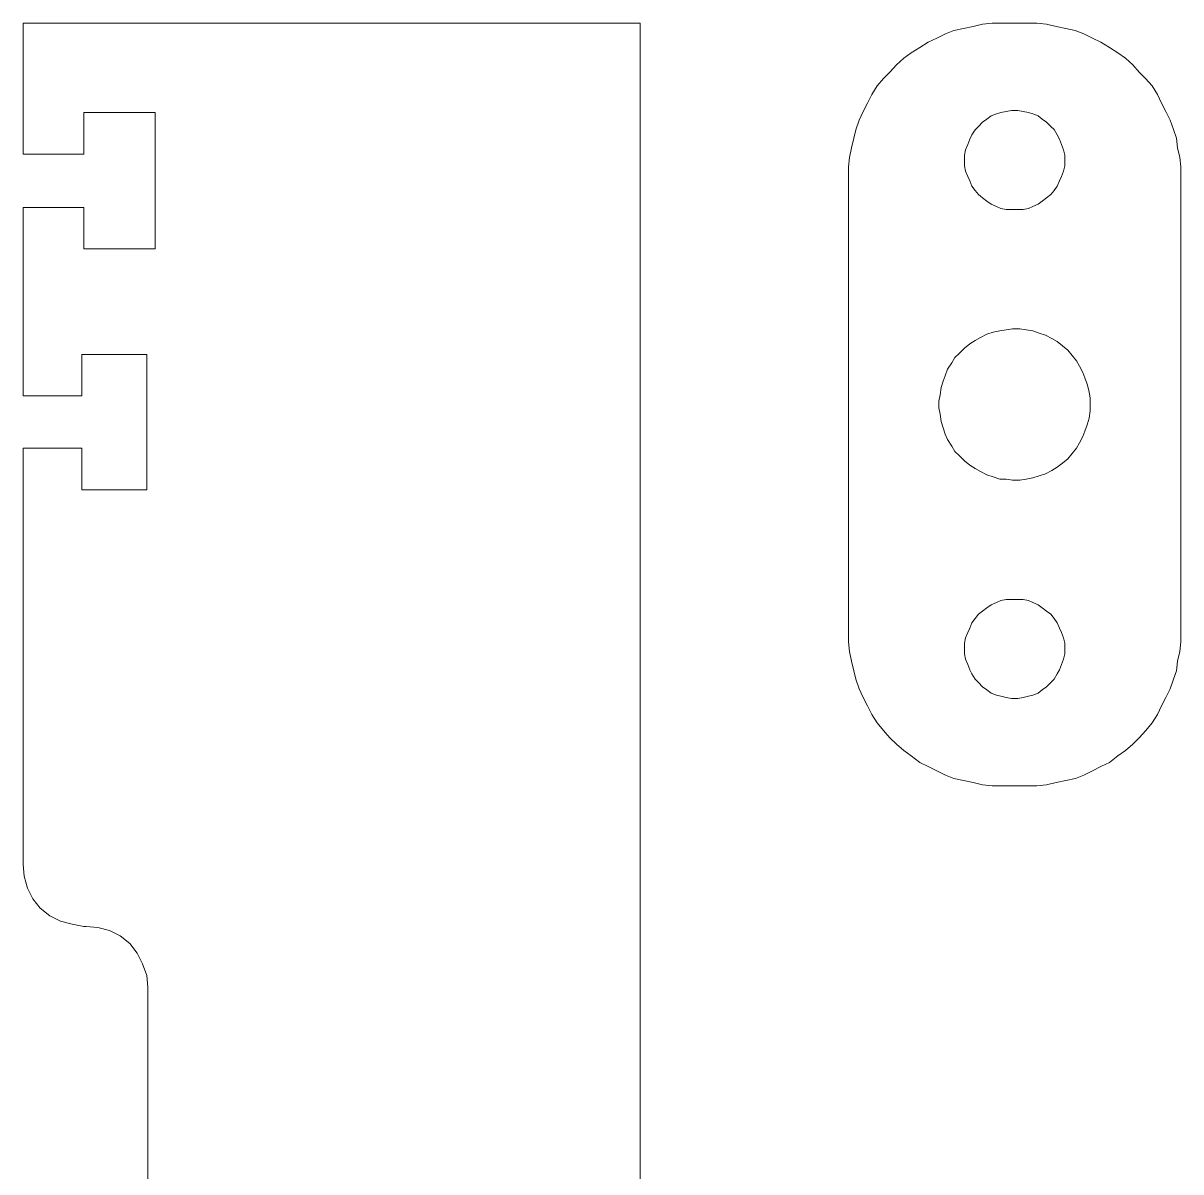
# Model space of a CAD drawing. Header units: millimetres. Extents: x -445.4 to -409.4, y 120.2 to 195.1.
# Drawn here: x -445.38 to -416.64, y 166.58 to 195.11 of the extents above; entities that cross this region are included whole.
import ezdxf

# ---------------------------------------------------------------- set-up
doc = ezdxf.new("R2010")
doc.units = ezdxf.units.MM
doc.header["$MEASUREMENT"] = 0
doc.layers.add('Layer 1', color=7, linetype='Continuous')

msp = doc.modelspace()

# ---------------------------------------------------------------- linework, layer by layer
at = {"layer": 'Layer 1', "lineweight": 18}
for points in [[(-430.0637, 195.1122), (-430.0637, 195.1122), (-445.3831, 195.1122), (-445.3831, 195.1122)], [(-445.3831, 195.1122), (-445.3831, 195.1122), (-445.3831, 191.8578), (-445.3831, 191.8578)], [(-430.0637, 121.6903), (-430.0637, 121.6903), (-430.0637, 195.1122), (-430.0637, 195.1122)], [(-420.4469, 195.1122), (-420.4469, 195.1122), (-421.0819, 195.1122), (-421.0819, 195.1122)], [(-443.8749, 191.8578), (-443.8749, 191.8578), (-443.8749, 192.8897), (-443.8749, 192.8897)], [(-443.8749, 192.8897), (-443.8749, 192.8897), (-442.1022, 192.8897), (-442.1022, 192.8897)], [(-442.1022, 192.8897), (-442.1022, 192.8897), (-442.1022, 189.503), (-442.1022, 189.503)], [(-445.3831, 191.8578), (-445.3831, 191.8578), (-443.8749, 191.8578), (-443.8749, 191.8578)], [(-424.8919, 191.3022), (-424.8919, 191.3022), (-424.8919, 179.978), (-424.8919, 179.978)], [(-416.6371, 179.978), (-416.6371, 179.978), (-416.6371, 191.3022), (-416.6371, 191.3022)], [(-445.3831, 190.5349), (-445.3831, 190.5349), (-445.3831, 185.8518), (-445.3831, 185.8518)], [(-443.8749, 190.5349), (-443.8749, 190.5349), (-445.3831, 190.5349), (-445.3831, 190.5349)], [(-443.8749, 189.503), (-443.8749, 189.503), (-443.8749, 190.5349), (-443.8749, 190.5349)], [(-442.1022, 189.503), (-442.1022, 189.503), (-443.8749, 189.503), (-443.8749, 189.503)], [(-443.9279, 185.8517), (-443.9279, 185.8517), (-443.9279, 186.8836), (-443.9279, 186.8836)], [(-443.9279, 186.8836), (-443.9279, 186.8836), (-442.3139, 186.8836), (-442.3139, 186.8836)], [(-442.3139, 186.8836), (-442.3139, 186.8836), (-442.3139, 183.5234), (-442.3139, 183.5234)], [(-445.3831, 185.8517), (-445.3831, 185.8517), (-443.9279, 185.8517), (-443.9279, 185.8517)], [(-445.3831, 184.5553), (-445.3831, 184.5553), (-445.3831, 174.2101), (-445.3831, 174.2101)], [(-443.9279, 184.5553), (-443.9279, 184.5553), (-445.3831, 184.5553), (-445.3831, 184.5553)], [(-443.9279, 183.5234), (-443.9279, 183.5234), (-443.9279, 184.5553), (-443.9279, 184.5553)], [(-442.3139, 183.5234), (-442.3139, 183.5234), (-443.9279, 183.5234), (-443.9279, 183.5234)], [(-421.0819, 176.168), (-421.0819, 176.168), (-420.4469, 176.168), (-420.4469, 176.168)], [(-443.8749, 172.6755), (-443.8749, 172.6755), (-443.822, 172.6755), (-443.822, 172.6755)], [(-442.2874, 171.1674), (-442.2874, 171.1674), (-442.2874, 121.6903), (-442.2874, 121.6903)]]:
    msp.add_open_spline(points, degree=3, dxfattribs=at)
for points, knots in [([(-421.0819, 195.1122), (-421.0819, 195.1122), (-421.32, 195.1122), (-421.32, 195.1122), (-421.32, 195.1122), (-421.32, 195.1122), (-421.5581, 195.0857), (-421.5581, 195.0857), (-421.5581, 195.0857), (-421.5581, 195.0857), (-421.7962, 195.0328), (-421.7962, 195.0328), (-421.7962, 195.0328), (-421.7962, 195.0328), (-422.0343, 194.9799), (-422.0343, 194.9799), (-422.0343, 194.9799), (-422.0343, 194.9799), (-422.2724, 194.927), (-422.2724, 194.927), (-422.2724, 194.927), (-422.2724, 194.927), (-422.4841, 194.8476), (-422.4841, 194.8476), (-422.4841, 194.8476), (-422.4841, 194.8476), (-422.6958, 194.7418), (-422.6958, 194.7418), (-422.6958, 194.7418), (-422.6958, 194.7418), (-422.9075, 194.636), (-422.9075, 194.636), (-422.9075, 194.636), (-422.9075, 194.636), (-423.1192, 194.5037), (-423.1192, 194.5037), (-423.1192, 194.5037), (-423.1192, 194.5037), (-423.3309, 194.3714), (-423.3309, 194.3714), (-423.3309, 194.3714), (-423.3309, 194.3714), (-423.5161, 194.2391), (-423.5161, 194.2391), (-423.5161, 194.2391), (-423.5161, 194.2391), (-423.7013, 194.0803), (-423.7013, 194.0803), (-423.7013, 194.0803), (-423.7013, 194.0803), (-423.8601, 193.8951), (-423.8601, 193.8951), (-423.8601, 193.8951), (-423.8601, 193.8951), (-424.0189, 193.7363), (-424.0189, 193.7363), (-424.0189, 193.7363), (-424.0189, 193.7363), (-424.1777, 193.5511), (-424.1777, 193.5511), (-424.1777, 193.5511), (-424.1777, 193.5511), (-424.31, 193.3394), (-424.31, 193.3394), (-424.31, 193.3394), (-424.31, 193.3394), (-424.4158, 193.1277), (-424.4158, 193.1277), (-424.4158, 193.1277), (-424.4158, 193.1277), (-424.5216, 192.916), (-424.5216, 192.916), (-424.5216, 192.916), (-424.5216, 192.916), (-424.6274, 192.7043), (-424.6274, 192.7043), (-424.6274, 192.7043), (-424.6274, 192.7043), (-424.7068, 192.4662), (-424.7068, 192.4662), (-424.7068, 192.4662), (-424.7068, 192.4662), (-424.7597, 192.2545), (-424.7597, 192.2545), (-424.7597, 192.2545), (-424.7597, 192.2545), (-424.8126, 192.0164), (-424.8126, 192.0164), (-424.8126, 192.0164), (-424.8126, 192.0164), (-424.8655, 191.7783), (-424.8655, 191.7783), (-424.8655, 191.7783), (-424.8655, 191.7783), (-424.892, 191.5402), (-424.892, 191.5402), (-424.892, 191.5402), (-424.892, 191.5402), (-424.892, 191.3021), (-424.892, 191.3021)], [0, 0, 0, 0, 0.0384615, 0.0384615, 0.0384615, 0.0384615, 0.0769231, 0.0769231, 0.0769231, 0.0769231, 0.1153846, 0.1153846, 0.1153846, 0.1153846, 0.1538462, 0.1538462, 0.1538462, 0.1538462, 0.1923077, 0.1923077, 0.1923077, 0.1923077, 0.2307692, 0.2307692, 0.2307692, 0.2307692, 0.2692308, 0.2692308, 0.2692308, 0.2692308, 0.3076923, 0.3076923, 0.3076923, 0.3076923, 0.3461538, 0.3461538, 0.3461538, 0.3461538, 0.3846154, 0.3846154, 0.3846154, 0.3846154, 0.4230769, 0.4230769, 0.4230769, 0.4230769, 0.4615385, 0.4615385, 0.4615385, 0.4615385, 0.5, 0.5, 0.5, 0.5, 0.5384615, 0.5384615, 0.5384615, 0.5384615, 0.5769231, 0.5769231, 0.5769231, 0.5769231, 0.6153846, 0.6153846, 0.6153846, 0.6153846, 0.6538462, 0.6538462, 0.6538462, 0.6538462, 0.6923077, 0.6923077, 0.6923077, 0.6923077, 0.7307692, 0.7307692, 0.7307692, 0.7307692, 0.7692308, 0.7692308, 0.7692308, 0.7692308, 0.8076923, 0.8076923, 0.8076923, 0.8076923, 0.8461538, 0.8461538, 0.8461538, 0.8461538, 0.8846154, 0.8846154, 0.8846154, 0.8846154, 0.9230769, 0.9230769, 0.9230769, 0.9230769, 1, 1, 1, 1]), ([(-416.6371, 191.3022), (-416.6371, 191.3022), (-416.6371, 191.5403), (-416.6371, 191.5403), (-416.6371, 191.5403), (-416.6371, 191.5403), (-416.6636, 191.7784), (-416.6636, 191.7784), (-416.6636, 191.7784), (-416.6636, 191.7784), (-416.7165, 192.0165), (-416.7165, 192.0165), (-416.7165, 192.0165), (-416.7165, 192.0165), (-416.743, 192.2546), (-416.743, 192.2546), (-416.743, 192.2546), (-416.743, 192.2546), (-416.8224, 192.4663), (-416.8224, 192.4663), (-416.8224, 192.4663), (-416.8224, 192.4663), (-416.9018, 192.7044), (-416.9018, 192.7044), (-416.9018, 192.7044), (-416.9018, 192.7044), (-417.0076, 192.9161), (-417.0076, 192.9161), (-417.0076, 192.9161), (-417.0076, 192.9161), (-417.1134, 193.1278), (-417.1134, 193.1278), (-417.1134, 193.1278), (-417.1134, 193.1278), (-417.2192, 193.3395), (-417.2192, 193.3395), (-417.2192, 193.3395), (-417.2192, 193.3395), (-417.3515, 193.5512), (-417.3515, 193.5512), (-417.3515, 193.5512), (-417.3515, 193.5512), (-417.5103, 193.7364), (-417.5103, 193.7364), (-417.5103, 193.7364), (-417.5103, 193.7364), (-417.6691, 193.8952), (-417.6691, 193.8952), (-417.6691, 193.8952), (-417.6691, 193.8952), (-417.8279, 194.0804), (-417.8279, 194.0804), (-417.8279, 194.0804), (-417.8279, 194.0804), (-418.0131, 194.2392), (-418.0131, 194.2392), (-418.0131, 194.2392), (-418.0131, 194.2392), (-418.1983, 194.3715), (-418.1983, 194.3715), (-418.1983, 194.3715), (-418.1983, 194.3715), (-418.41, 194.5038), (-418.41, 194.5038), (-418.41, 194.5038), (-418.41, 194.5038), (-418.6217, 194.6361), (-418.6217, 194.6361), (-418.6217, 194.6361), (-418.6217, 194.6361), (-418.8334, 194.7419), (-418.8334, 194.7419), (-418.8334, 194.7419), (-418.8334, 194.7419), (-419.0451, 194.8477), (-419.0451, 194.8477), (-419.0451, 194.8477), (-419.0451, 194.8477), (-419.2568, 194.9271), (-419.2568, 194.9271), (-419.2568, 194.9271), (-419.2568, 194.9271), (-419.4949, 194.98), (-419.4949, 194.98), (-419.4949, 194.98), (-419.4949, 194.98), (-419.733, 195.0329), (-419.733, 195.0329), (-419.733, 195.0329), (-419.733, 195.0329), (-419.9711, 195.0858), (-419.9711, 195.0858), (-419.9711, 195.0858), (-419.9711, 195.0858), (-420.2092, 195.1123), (-420.2092, 195.1123), (-420.2092, 195.1123), (-420.2092, 195.1123), (-420.4471, 195.1122), (-420.4471, 195.1122)], [0, 0, 0, 0, 0.0384615, 0.0384615, 0.0384615, 0.0384615, 0.0769231, 0.0769231, 0.0769231, 0.0769231, 0.1153846, 0.1153846, 0.1153846, 0.1153846, 0.1538462, 0.1538462, 0.1538462, 0.1538462, 0.1923077, 0.1923077, 0.1923077, 0.1923077, 0.2307692, 0.2307692, 0.2307692, 0.2307692, 0.2692308, 0.2692308, 0.2692308, 0.2692308, 0.3076923, 0.3076923, 0.3076923, 0.3076923, 0.3461538, 0.3461538, 0.3461538, 0.3461538, 0.3846154, 0.3846154, 0.3846154, 0.3846154, 0.4230769, 0.4230769, 0.4230769, 0.4230769, 0.4615385, 0.4615385, 0.4615385, 0.4615385, 0.5, 0.5, 0.5, 0.5, 0.5384615, 0.5384615, 0.5384615, 0.5384615, 0.5769231, 0.5769231, 0.5769231, 0.5769231, 0.6153846, 0.6153846, 0.6153846, 0.6153846, 0.6538462, 0.6538462, 0.6538462, 0.6538462, 0.6923077, 0.6923077, 0.6923077, 0.6923077, 0.7307692, 0.7307692, 0.7307692, 0.7307692, 0.7692308, 0.7692308, 0.7692308, 0.7692308, 0.8076923, 0.8076923, 0.8076923, 0.8076923, 0.8461538, 0.8461538, 0.8461538, 0.8461538, 0.8846154, 0.8846154, 0.8846154, 0.8846154, 0.9230769, 0.9230769, 0.9230769, 0.9230769, 1, 1, 1, 1]), ([(-419.5208, 191.699), (-419.5208, 191.699), (-419.5208, 191.8313), (-419.5208, 191.8313), (-419.5208, 191.8313), (-419.5208, 191.8313), (-419.5473, 191.9636), (-419.5473, 191.9636), (-419.5473, 191.9636), (-419.5473, 191.9636), (-419.6002, 192.0959), (-419.6002, 192.0959), (-419.6002, 192.0959), (-419.6002, 192.0959), (-419.6531, 192.2282), (-419.6531, 192.2282), (-419.6531, 192.2282), (-419.6531, 192.2282), (-419.706, 192.334), (-419.706, 192.334), (-419.706, 192.334), (-419.706, 192.334), (-419.7854, 192.4663), (-419.7854, 192.4663), (-419.7854, 192.4663), (-419.7854, 192.4663), (-419.8648, 192.5457), (-419.8648, 192.5457), (-419.8648, 192.5457), (-419.8648, 192.5457), (-419.9706, 192.6515), (-419.9706, 192.6515), (-419.9706, 192.6515), (-419.9706, 192.6515), (-420.0764, 192.7309), (-420.0764, 192.7309), (-420.0764, 192.7309), (-420.0764, 192.7309), (-420.1822, 192.8103), (-420.1822, 192.8103), (-420.1822, 192.8103), (-420.1822, 192.8103), (-420.3145, 192.8632), (-420.3145, 192.8632), (-420.3145, 192.8632), (-420.3145, 192.8632), (-420.4203, 192.8897), (-420.4203, 192.8897), (-420.4203, 192.8897), (-420.4203, 192.8897), (-420.5526, 192.9162), (-420.5526, 192.9162), (-420.5526, 192.9162), (-420.5526, 192.9162), (-420.6849, 192.9427), (-420.6849, 192.9427), (-420.6849, 192.9427), (-420.6849, 192.9427), (-420.8438, 192.9426), (-420.8438, 192.9426), (-420.8438, 192.9426), (-420.8438, 192.9426), (-420.9761, 192.9161), (-420.9761, 192.9161), (-420.9761, 192.9161), (-420.9761, 192.9161), (-421.1084, 192.8896), (-421.1084, 192.8896), (-421.1084, 192.8896), (-421.1084, 192.8896), (-421.2142, 192.8631), (-421.2142, 192.8631), (-421.2142, 192.8631), (-421.2142, 192.8631), (-421.3465, 192.8102), (-421.3465, 192.8102), (-421.3465, 192.8102), (-421.3465, 192.8102), (-421.4523, 192.7308), (-421.4523, 192.7308), (-421.4523, 192.7308), (-421.4523, 192.7308), (-421.5581, 192.6514), (-421.5581, 192.6514), (-421.5581, 192.6514), (-421.5581, 192.6514), (-421.6639, 192.5456), (-421.6639, 192.5456), (-421.6639, 192.5456), (-421.6639, 192.5456), (-421.7433, 192.4662), (-421.7433, 192.4662), (-421.7433, 192.4662), (-421.7433, 192.4662), (-421.8227, 192.3339), (-421.8227, 192.3339), (-421.8227, 192.3339), (-421.8227, 192.3339), (-421.8756, 192.2281), (-421.8756, 192.2281), (-421.8756, 192.2281), (-421.8756, 192.2281), (-421.9285, 192.0958), (-421.9285, 192.0958), (-421.9285, 192.0958), (-421.9285, 192.0958), (-421.9814, 191.9635), (-421.9814, 191.9635), (-421.9814, 191.9635), (-421.9814, 191.9635), (-422.0079, 191.8312), (-422.0079, 191.8312), (-422.0079, 191.8312), (-422.0079, 191.8312), (-422.0079, 191.699), (-422.0079, 191.699), (-422.0079, 191.699), (-422.0079, 191.699), (-422.0079, 191.5667), (-422.0079, 191.5667), (-422.0079, 191.5667), (-422.0079, 191.5667), (-421.9814, 191.4344), (-421.9814, 191.4344), (-421.9814, 191.4344), (-421.9814, 191.4344), (-421.9285, 191.3021), (-421.9285, 191.3021), (-421.9285, 191.3021), (-421.9285, 191.3021), (-421.8756, 191.1963), (-421.8756, 191.1963), (-421.8756, 191.1963), (-421.8756, 191.1963), (-421.8227, 191.064), (-421.8227, 191.064), (-421.8227, 191.064), (-421.8227, 191.064), (-421.7433, 190.9582), (-421.7433, 190.9582), (-421.7433, 190.9582), (-421.7433, 190.9582), (-421.6639, 190.8524), (-421.6639, 190.8524), (-421.6639, 190.8524), (-421.6639, 190.8524), (-421.5581, 190.773), (-421.5581, 190.773), (-421.5581, 190.773), (-421.5581, 190.773), (-421.4523, 190.6936), (-421.4523, 190.6936), (-421.4523, 190.6936), (-421.4523, 190.6936), (-421.3465, 190.6142), (-421.3465, 190.6142), (-421.3465, 190.6142), (-421.3465, 190.6142), (-421.2142, 190.5613), (-421.2142, 190.5613), (-421.2142, 190.5613), (-421.2142, 190.5613), (-421.1084, 190.5084), (-421.1084, 190.5084), (-421.1084, 190.5084), (-421.1084, 190.5084), (-420.9761, 190.4819), (-420.9761, 190.4819), (-420.9761, 190.4819), (-420.9761, 190.4819), (-420.8438, 190.482), (-420.8438, 190.482), (-420.8438, 190.482), (-420.8438, 190.482), (-420.685, 190.482), (-420.685, 190.482), (-420.685, 190.482), (-420.685, 190.482), (-420.5527, 190.482), (-420.5527, 190.482), (-420.5527, 190.482), (-420.5527, 190.482), (-420.4204, 190.5085), (-420.4204, 190.5085), (-420.4204, 190.5085), (-420.4204, 190.5085), (-420.3146, 190.5614), (-420.3146, 190.5614), (-420.3146, 190.5614), (-420.3146, 190.5614), (-420.1823, 190.6143), (-420.1823, 190.6143), (-420.1823, 190.6143), (-420.1823, 190.6143), (-420.0765, 190.6937), (-420.0765, 190.6937), (-420.0765, 190.6937), (-420.0765, 190.6937), (-419.9707, 190.7731), (-419.9707, 190.7731), (-419.9707, 190.7731), (-419.9707, 190.7731), (-419.8649, 190.8525), (-419.8649, 190.8525), (-419.8649, 190.8525), (-419.8649, 190.8525), (-419.7855, 190.9583), (-419.7855, 190.9583), (-419.7855, 190.9583), (-419.7855, 190.9583), (-419.7061, 191.0641), (-419.7061, 191.0641), (-419.7061, 191.0641), (-419.7061, 191.0641), (-419.6532, 191.1964), (-419.6532, 191.1964), (-419.6532, 191.1964), (-419.6532, 191.1964), (-419.6003, 191.3022), (-419.6003, 191.3022), (-419.6003, 191.3022), (-419.6003, 191.3022), (-419.5474, 191.4345), (-419.5474, 191.4345), (-419.5474, 191.4345), (-419.5474, 191.4345), (-419.5209, 191.5668), (-419.5209, 191.5668), (-419.5209, 191.5668), (-419.5209, 191.5668), (-419.5208, 191.699), (-419.5208, 191.699)], [0, 0, 0, 0, 0.0169492, 0.0169492, 0.0169492, 0.0169492, 0.0338983, 0.0338983, 0.0338983, 0.0338983, 0.0508475, 0.0508475, 0.0508475, 0.0508475, 0.0677966, 0.0677966, 0.0677966, 0.0677966, 0.0847458, 0.0847458, 0.0847458, 0.0847458, 0.1016949, 0.1016949, 0.1016949, 0.1016949, 0.1186441, 0.1186441, 0.1186441, 0.1186441, 0.1355932, 0.1355932, 0.1355932, 0.1355932, 0.1525424, 0.1525424, 0.1525424, 0.1525424, 0.1694915, 0.1694915, 0.1694915, 0.1694915, 0.1864407, 0.1864407, 0.1864407, 0.1864407, 0.2033898, 0.2033898, 0.2033898, 0.2033898, 0.220339, 0.220339, 0.220339, 0.220339, 0.2372881, 0.2372881, 0.2372881, 0.2372881, 0.2542373, 0.2542373, 0.2542373, 0.2542373, 0.2711864, 0.2711864, 0.2711864, 0.2711864, 0.2881356, 0.2881356, 0.2881356, 0.2881356, 0.3050847, 0.3050847, 0.3050847, 0.3050847, 0.3220339, 0.3220339, 0.3220339, 0.3220339, 0.3389831, 0.3389831, 0.3389831, 0.3389831, 0.3559322, 0.3559322, 0.3559322, 0.3559322, 0.3728814, 0.3728814, 0.3728814, 0.3728814, 0.3898305, 0.3898305, 0.3898305, 0.3898305, 0.4067797, 0.4067797, 0.4067797, 0.4067797, 0.4237288, 0.4237288, 0.4237288, 0.4237288, 0.440678, 0.440678, 0.440678, 0.440678, 0.4576271, 0.4576271, 0.4576271, 0.4576271, 0.4745763, 0.4745763, 0.4745763, 0.4745763, 0.4915254, 0.4915254, 0.4915254, 0.4915254, 0.5084746, 0.5084746, 0.5084746, 0.5084746, 0.5254237, 0.5254237, 0.5254237, 0.5254237, 0.5423729, 0.5423729, 0.5423729, 0.5423729, 0.559322, 0.559322, 0.559322, 0.559322, 0.5762712, 0.5762712, 0.5762712, 0.5762712, 0.5932203, 0.5932203, 0.5932203, 0.5932203, 0.6101695, 0.6101695, 0.6101695, 0.6101695, 0.6271186, 0.6271186, 0.6271186, 0.6271186, 0.6440678, 0.6440678, 0.6440678, 0.6440678, 0.6610169, 0.6610169, 0.6610169, 0.6610169, 0.6779661, 0.6779661, 0.6779661, 0.6779661, 0.6949153, 0.6949153, 0.6949153, 0.6949153, 0.7118644, 0.7118644, 0.7118644, 0.7118644, 0.7288136, 0.7288136, 0.7288136, 0.7288136, 0.7457627, 0.7457627, 0.7457627, 0.7457627, 0.7627119, 0.7627119, 0.7627119, 0.7627119, 0.779661, 0.779661, 0.779661, 0.779661, 0.7966102, 0.7966102, 0.7966102, 0.7966102, 0.8135593, 0.8135593, 0.8135593, 0.8135593, 0.8305085, 0.8305085, 0.8305085, 0.8305085, 0.8474576, 0.8474576, 0.8474576, 0.8474576, 0.8644068, 0.8644068, 0.8644068, 0.8644068, 0.8813559, 0.8813559, 0.8813559, 0.8813559, 0.8983051, 0.8983051, 0.8983051, 0.8983051, 0.9152542, 0.9152542, 0.9152542, 0.9152542, 0.9322034, 0.9322034, 0.9322034, 0.9322034, 0.9491525, 0.9491525, 0.9491525, 0.9491525, 0.9661017, 0.9661017, 0.9661017, 0.9661017, 1, 1, 1, 1]), ([(-418.8861, 185.6401), (-418.8861, 185.6401), (-418.8861, 185.7989), (-418.8861, 185.7989), (-418.8861, 185.7989), (-418.8861, 185.7989), (-418.9126, 185.9577), (-418.9126, 185.9577), (-418.9126, 185.9577), (-418.9126, 185.9577), (-418.9655, 186.1429), (-418.9655, 186.1429), (-418.9655, 186.1429), (-418.9655, 186.1429), (-419.0184, 186.3017), (-419.0184, 186.3017), (-419.0184, 186.3017), (-419.0184, 186.3017), (-419.0713, 186.434), (-419.0713, 186.434), (-419.0713, 186.434), (-419.0713, 186.434), (-419.1507, 186.5928), (-419.1507, 186.5928), (-419.1507, 186.5928), (-419.1507, 186.5928), (-419.2301, 186.7251), (-419.2301, 186.7251), (-419.2301, 186.7251), (-419.2301, 186.7251), (-419.3359, 186.8574), (-419.3359, 186.8574), (-419.3359, 186.8574), (-419.3359, 186.8574), (-419.4417, 186.9897), (-419.4417, 186.9897), (-419.4417, 186.9897), (-419.4417, 186.9897), (-419.574, 187.0955), (-419.574, 187.0955), (-419.574, 187.0955), (-419.574, 187.0955), (-419.7063, 187.2013), (-419.7063, 187.2013), (-419.7063, 187.2013), (-419.7063, 187.2013), (-419.8386, 187.2807), (-419.8386, 187.2807), (-419.8386, 187.2807), (-419.8386, 187.2807), (-419.9974, 187.3601), (-419.9974, 187.3601), (-419.9974, 187.3601), (-419.9974, 187.3601), (-420.1562, 187.413), (-420.1562, 187.413), (-420.1562, 187.413), (-420.1562, 187.413), (-420.315, 187.4659), (-420.315, 187.4659), (-420.315, 187.4659), (-420.315, 187.4659), (-420.4738, 187.4924), (-420.4738, 187.4924), (-420.4738, 187.4924), (-420.4738, 187.4924), (-420.6326, 187.5189), (-420.6326, 187.5189), (-420.6326, 187.5189), (-420.6326, 187.5189), (-420.8176, 187.5186), (-420.8176, 187.5186), (-420.8176, 187.5186), (-420.8176, 187.5186), (-420.9764, 187.4921), (-420.9764, 187.4921), (-420.9764, 187.4921), (-420.9764, 187.4921), (-421.1352, 187.4656), (-421.1352, 187.4656), (-421.1352, 187.4656), (-421.1352, 187.4656), (-421.294, 187.4391), (-421.294, 187.4391), (-421.294, 187.4391), (-421.294, 187.4391), (-421.4528, 187.3862), (-421.4528, 187.3862), (-421.4528, 187.3862), (-421.4528, 187.3862), (-421.6116, 187.3068), (-421.6116, 187.3068), (-421.6116, 187.3068), (-421.6116, 187.3068), (-421.7439, 187.2274), (-421.7439, 187.2274), (-421.7439, 187.2274), (-421.7439, 187.2274), (-421.8762, 187.148), (-421.8762, 187.148), (-421.8762, 187.148), (-421.8762, 187.148), (-422.0085, 187.0422), (-422.0085, 187.0422), (-422.0085, 187.0422), (-422.0085, 187.0422), (-422.1408, 186.9099), (-422.1408, 186.9099), (-422.1408, 186.9099), (-422.1408, 186.9099), (-422.2466, 186.8041), (-422.2466, 186.8041), (-422.2466, 186.8041), (-422.2466, 186.8041), (-422.326, 186.6718), (-422.326, 186.6718), (-422.326, 186.6718), (-422.326, 186.6718), (-422.4318, 186.513), (-422.4318, 186.513), (-422.4318, 186.513), (-422.4318, 186.513), (-422.4847, 186.3542), (-422.4847, 186.3542), (-422.4847, 186.3542), (-422.4847, 186.3542), (-422.5376, 186.2219), (-422.5376, 186.2219), (-422.5376, 186.2219), (-422.5376, 186.2219), (-422.5905, 186.0631), (-422.5905, 186.0631), (-422.5905, 186.0631), (-422.5905, 186.0631), (-422.617, 185.8779), (-422.617, 185.8779), (-422.617, 185.8779), (-422.617, 185.8779), (-422.6435, 185.7191), (-422.6435, 185.7191), (-422.6435, 185.7191), (-422.6435, 185.7191), (-422.6435, 185.5603), (-422.6435, 185.5603), (-422.6435, 185.5603), (-422.6435, 185.5603), (-422.617, 185.4015), (-422.617, 185.4015), (-422.617, 185.4015), (-422.617, 185.4015), (-422.5905, 185.2163), (-422.5905, 185.2163), (-422.5905, 185.2163), (-422.5905, 185.2163), (-422.5376, 185.0575), (-422.5376, 185.0575), (-422.5376, 185.0575), (-422.5376, 185.0575), (-422.4847, 184.8987), (-422.4847, 184.8987), (-422.4847, 184.8987), (-422.4847, 184.8987), (-422.4318, 184.7664), (-422.4318, 184.7664), (-422.4318, 184.7664), (-422.4318, 184.7664), (-422.326, 184.6076), (-422.326, 184.6076), (-422.326, 184.6076), (-422.326, 184.6076), (-422.2466, 184.4753), (-422.2466, 184.4753), (-422.2466, 184.4753), (-422.2466, 184.4753), (-422.1408, 184.3695), (-422.1408, 184.3695), (-422.1408, 184.3695), (-422.1408, 184.3695), (-422.0085, 184.2372), (-422.0085, 184.2372), (-422.0085, 184.2372), (-422.0085, 184.2372), (-421.8762, 184.1314), (-421.8762, 184.1314), (-421.8762, 184.1314), (-421.8762, 184.1314), (-421.7439, 184.052), (-421.7439, 184.052), (-421.7439, 184.052), (-421.7439, 184.052), (-421.6116, 183.9726), (-421.6116, 183.9726), (-421.6116, 183.9726), (-421.6116, 183.9726), (-421.4528, 183.8932), (-421.4528, 183.8932), (-421.4528, 183.8932), (-421.4528, 183.8932), (-421.294, 183.8403), (-421.294, 183.8403), (-421.294, 183.8403), (-421.294, 183.8403), (-421.1352, 183.7874), (-421.1352, 183.7874), (-421.1352, 183.7874), (-421.1352, 183.7874), (-420.9763, 183.788), (-420.9763, 183.788), (-420.9763, 183.788), (-420.9763, 183.788), (-420.8175, 183.7615), (-420.8175, 183.7615), (-420.8175, 183.7615), (-420.8175, 183.7615), (-420.6324, 183.7615), (-420.6324, 183.7615), (-420.6324, 183.7615), (-420.6324, 183.7615), (-420.4736, 183.788), (-420.4736, 183.788), (-420.4736, 183.788), (-420.4736, 183.788), (-420.3148, 183.8145), (-420.3148, 183.8145), (-420.3148, 183.8145), (-420.3148, 183.8145), (-420.156, 183.8674), (-420.156, 183.8674), (-420.156, 183.8674), (-420.156, 183.8674), (-419.9972, 183.9203), (-419.9972, 183.9203), (-419.9972, 183.9203), (-419.9972, 183.9203), (-419.8384, 183.9997), (-419.8384, 183.9997), (-419.8384, 183.9997), (-419.8384, 183.9997), (-419.7061, 184.0791), (-419.7061, 184.0791), (-419.7061, 184.0791), (-419.7061, 184.0791), (-419.5738, 184.1849), (-419.5738, 184.1849), (-419.5738, 184.1849), (-419.5738, 184.1849), (-419.4415, 184.2907), (-419.4415, 184.2907), (-419.4415, 184.2907), (-419.4415, 184.2907), (-419.3357, 184.423), (-419.3357, 184.423), (-419.3357, 184.423), (-419.3357, 184.423), (-419.2299, 184.5553), (-419.2299, 184.5553), (-419.2299, 184.5553), (-419.2299, 184.5553), (-419.1505, 184.6876), (-419.1505, 184.6876), (-419.1505, 184.6876), (-419.1505, 184.6876), (-419.0711, 184.8464), (-419.0711, 184.8464), (-419.0711, 184.8464), (-419.0711, 184.8464), (-419.0182, 184.9787), (-419.0182, 184.9787), (-419.0182, 184.9787), (-419.0182, 184.9787), (-418.9653, 185.1375), (-418.9653, 185.1375), (-418.9653, 185.1375), (-418.9653, 185.1375), (-418.9124, 185.2963), (-418.9124, 185.2963), (-418.9124, 185.2963), (-418.9124, 185.2963), (-418.8859, 185.4815), (-418.8859, 185.4815), (-418.8859, 185.4815), (-418.8859, 185.4815), (-418.8861, 185.6401), (-418.8861, 185.6401)], [0, 0, 0, 0, 0.0138889, 0.0138889, 0.0138889, 0.0138889, 0.0277778, 0.0277778, 0.0277778, 0.0277778, 0.0416667, 0.0416667, 0.0416667, 0.0416667, 0.0555556, 0.0555556, 0.0555556, 0.0555556, 0.0694444, 0.0694444, 0.0694444, 0.0694444, 0.0833333, 0.0833333, 0.0833333, 0.0833333, 0.0972222, 0.0972222, 0.0972222, 0.0972222, 0.1111111, 0.1111111, 0.1111111, 0.1111111, 0.125, 0.125, 0.125, 0.125, 0.1388889, 0.1388889, 0.1388889, 0.1388889, 0.1527778, 0.1527778, 0.1527778, 0.1527778, 0.1666667, 0.1666667, 0.1666667, 0.1666667, 0.1805556, 0.1805556, 0.1805556, 0.1805556, 0.1944444, 0.1944444, 0.1944444, 0.1944444, 0.2083333, 0.2083333, 0.2083333, 0.2083333, 0.2222222, 0.2222222, 0.2222222, 0.2222222, 0.2361111, 0.2361111, 0.2361111, 0.2361111, 0.25, 0.25, 0.25, 0.25, 0.2638889, 0.2638889, 0.2638889, 0.2638889, 0.2777778, 0.2777778, 0.2777778, 0.2777778, 0.2916667, 0.2916667, 0.2916667, 0.2916667, 0.3055556, 0.3055556, 0.3055556, 0.3055556, 0.3194444, 0.3194444, 0.3194444, 0.3194444, 0.3333333, 0.3333333, 0.3333333, 0.3333333, 0.3472222, 0.3472222, 0.3472222, 0.3472222, 0.3611111, 0.3611111, 0.3611111, 0.3611111, 0.375, 0.375, 0.375, 0.375, 0.3888889, 0.3888889, 0.3888889, 0.3888889, 0.4027778, 0.4027778, 0.4027778, 0.4027778, 0.4166667, 0.4166667, 0.4166667, 0.4166667, 0.4305556, 0.4305556, 0.4305556, 0.4305556, 0.4444444, 0.4444444, 0.4444444, 0.4444444, 0.4583333, 0.4583333, 0.4583333, 0.4583333, 0.4722222, 0.4722222, 0.4722222, 0.4722222, 0.4861111, 0.4861111, 0.4861111, 0.4861111, 0.5, 0.5, 0.5, 0.5, 0.5138889, 0.5138889, 0.5138889, 0.5138889, 0.5277778, 0.5277778, 0.5277778, 0.5277778, 0.5416667, 0.5416667, 0.5416667, 0.5416667, 0.5555556, 0.5555556, 0.5555556, 0.5555556, 0.5694444, 0.5694444, 0.5694444, 0.5694444, 0.5833333, 0.5833333, 0.5833333, 0.5833333, 0.5972222, 0.5972222, 0.5972222, 0.5972222, 0.6111111, 0.6111111, 0.6111111, 0.6111111, 0.625, 0.625, 0.625, 0.625, 0.6388889, 0.6388889, 0.6388889, 0.6388889, 0.6527778, 0.6527778, 0.6527778, 0.6527778, 0.6666667, 0.6666667, 0.6666667, 0.6666667, 0.6805556, 0.6805556, 0.6805556, 0.6805556, 0.6944444, 0.6944444, 0.6944444, 0.6944444, 0.7083333, 0.7083333, 0.7083333, 0.7083333, 0.7222222, 0.7222222, 0.7222222, 0.7222222, 0.7361111, 0.7361111, 0.7361111, 0.7361111, 0.75, 0.75, 0.75, 0.75, 0.7638889, 0.7638889, 0.7638889, 0.7638889, 0.7777778, 0.7777778, 0.7777778, 0.7777778, 0.7916667, 0.7916667, 0.7916667, 0.7916667, 0.8055556, 0.8055556, 0.8055556, 0.8055556, 0.8194444, 0.8194444, 0.8194444, 0.8194444, 0.8333333, 0.8333333, 0.8333333, 0.8333333, 0.8472222, 0.8472222, 0.8472222, 0.8472222, 0.8611111, 0.8611111, 0.8611111, 0.8611111, 0.875, 0.875, 0.875, 0.875, 0.8888889, 0.8888889, 0.8888889, 0.8888889, 0.9027778, 0.9027778, 0.9027778, 0.9027778, 0.9166667, 0.9166667, 0.9166667, 0.9166667, 0.9305556, 0.9305556, 0.9305556, 0.9305556, 0.9444444, 0.9444444, 0.9444444, 0.9444444, 0.9583333, 0.9583333, 0.9583333, 0.9583333, 0.9722222, 0.9722222, 0.9722222, 0.9722222, 1, 1, 1, 1]), ([(-422.0079, 179.5811), (-422.0079, 179.5811), (-422.0079, 179.4488), (-422.0079, 179.4488), (-422.0079, 179.4488), (-422.0079, 179.4488), (-421.9814, 179.3165), (-421.9814, 179.3165), (-421.9814, 179.3165), (-421.9814, 179.3165), (-421.9285, 179.1842), (-421.9285, 179.1842), (-421.9285, 179.1842), (-421.9285, 179.1842), (-421.8756, 179.0519), (-421.8756, 179.0519), (-421.8756, 179.0519), (-421.8756, 179.0519), (-421.8227, 178.9461), (-421.8227, 178.9461), (-421.8227, 178.9461), (-421.8227, 178.9461), (-421.7433, 178.8138), (-421.7433, 178.8138), (-421.7433, 178.8138), (-421.7433, 178.8138), (-421.6639, 178.7344), (-421.6639, 178.7344), (-421.6639, 178.7344), (-421.6639, 178.7344), (-421.5581, 178.6286), (-421.5581, 178.6286), (-421.5581, 178.6286), (-421.5581, 178.6286), (-421.4523, 178.5492), (-421.4523, 178.5492), (-421.4523, 178.5492), (-421.4523, 178.5492), (-421.3465, 178.4698), (-421.3465, 178.4698), (-421.3465, 178.4698), (-421.3465, 178.4698), (-421.2142, 178.4169), (-421.2142, 178.4169), (-421.2142, 178.4169), (-421.2142, 178.4169), (-421.1084, 178.3904), (-421.1084, 178.3904), (-421.1084, 178.3904), (-421.1084, 178.3904), (-420.9761, 178.3639), (-420.9761, 178.3639), (-420.9761, 178.3639), (-420.9761, 178.3639), (-420.8438, 178.3374), (-420.8438, 178.3374), (-420.8438, 178.3374), (-420.8438, 178.3374), (-420.685, 178.3376), (-420.685, 178.3376), (-420.685, 178.3376), (-420.685, 178.3376), (-420.5527, 178.3641), (-420.5527, 178.3641), (-420.5527, 178.3641), (-420.5527, 178.3641), (-420.4204, 178.3906), (-420.4204, 178.3906), (-420.4204, 178.3906), (-420.4204, 178.3906), (-420.3146, 178.4171), (-420.3146, 178.4171), (-420.3146, 178.4171), (-420.3146, 178.4171), (-420.1823, 178.47), (-420.1823, 178.47), (-420.1823, 178.47), (-420.1823, 178.47), (-420.0765, 178.5494), (-420.0765, 178.5494), (-420.0765, 178.5494), (-420.0765, 178.5494), (-419.9707, 178.6288), (-419.9707, 178.6288), (-419.9707, 178.6288), (-419.9707, 178.6288), (-419.8649, 178.7346), (-419.8649, 178.7346), (-419.8649, 178.7346), (-419.8649, 178.7346), (-419.7855, 178.814), (-419.7855, 178.814), (-419.7855, 178.814), (-419.7855, 178.814), (-419.7061, 178.9463), (-419.7061, 178.9463), (-419.7061, 178.9463), (-419.7061, 178.9463), (-419.6532, 179.0521), (-419.6532, 179.0521), (-419.6532, 179.0521), (-419.6532, 179.0521), (-419.6003, 179.1844), (-419.6003, 179.1844), (-419.6003, 179.1844), (-419.6003, 179.1844), (-419.5474, 179.3167), (-419.5474, 179.3167), (-419.5474, 179.3167), (-419.5474, 179.3167), (-419.5209, 179.449), (-419.5209, 179.449), (-419.5209, 179.449), (-419.5209, 179.449), (-419.5209, 179.5813), (-419.5209, 179.5813), (-419.5209, 179.5813), (-419.5209, 179.5813), (-419.5209, 179.7136), (-419.5209, 179.7136), (-419.5209, 179.7136), (-419.5209, 179.7136), (-419.5474, 179.8459), (-419.5474, 179.8459), (-419.5474, 179.8459), (-419.5474, 179.8459), (-419.6003, 179.9782), (-419.6003, 179.9782), (-419.6003, 179.9782), (-419.6003, 179.9782), (-419.6532, 180.084), (-419.6532, 180.084), (-419.6532, 180.084), (-419.6532, 180.084), (-419.7061, 180.2163), (-419.7061, 180.2163), (-419.7061, 180.2163), (-419.7061, 180.2163), (-419.7855, 180.3221), (-419.7855, 180.3221), (-419.7855, 180.3221), (-419.7855, 180.3221), (-419.8649, 180.4279), (-419.8649, 180.4279), (-419.8649, 180.4279), (-419.8649, 180.4279), (-419.9707, 180.5073), (-419.9707, 180.5073), (-419.9707, 180.5073), (-419.9707, 180.5073), (-420.0765, 180.5867), (-420.0765, 180.5867), (-420.0765, 180.5867), (-420.0765, 180.5867), (-420.1823, 180.6661), (-420.1823, 180.6661), (-420.1823, 180.6661), (-420.1823, 180.6661), (-420.3146, 180.719), (-420.3146, 180.719), (-420.3146, 180.719), (-420.3146, 180.719), (-420.4204, 180.7719), (-420.4204, 180.7719), (-420.4204, 180.7719), (-420.4204, 180.7719), (-420.5527, 180.7984), (-420.5527, 180.7984), (-420.5527, 180.7984), (-420.5527, 180.7984), (-420.685, 180.7982), (-420.685, 180.7982), (-420.685, 180.7982), (-420.685, 180.7982), (-420.8438, 180.7982), (-420.8438, 180.7982), (-420.8438, 180.7982), (-420.8438, 180.7982), (-420.976, 180.7982), (-420.976, 180.7982), (-420.976, 180.7982), (-420.976, 180.7982), (-421.1083, 180.7717), (-421.1083, 180.7717), (-421.1083, 180.7717), (-421.1083, 180.7717), (-421.2141, 180.7188), (-421.2141, 180.7188), (-421.2141, 180.7188), (-421.2141, 180.7188), (-421.3464, 180.6659), (-421.3464, 180.6659), (-421.3464, 180.6659), (-421.3464, 180.6659), (-421.4522, 180.5865), (-421.4522, 180.5865), (-421.4522, 180.5865), (-421.4522, 180.5865), (-421.558, 180.5071), (-421.558, 180.5071), (-421.558, 180.5071), (-421.558, 180.5071), (-421.6638, 180.4277), (-421.6638, 180.4277), (-421.6638, 180.4277), (-421.6638, 180.4277), (-421.7432, 180.3219), (-421.7432, 180.3219), (-421.7432, 180.3219), (-421.7432, 180.3219), (-421.8226, 180.2161), (-421.8226, 180.2161), (-421.8226, 180.2161), (-421.8226, 180.2161), (-421.8755, 180.0838), (-421.8755, 180.0838), (-421.8755, 180.0838), (-421.8755, 180.0838), (-421.9284, 179.978), (-421.9284, 179.978), (-421.9284, 179.978), (-421.9284, 179.978), (-421.9813, 179.8457), (-421.9813, 179.8457), (-421.9813, 179.8457), (-421.9813, 179.8457), (-422.0078, 179.7134), (-422.0078, 179.7134), (-422.0078, 179.7134), (-422.0078, 179.7134), (-422.0079, 179.5811), (-422.0079, 179.5811)], [0, 0, 0, 0, 0.0169492, 0.0169492, 0.0169492, 0.0169492, 0.0338983, 0.0338983, 0.0338983, 0.0338983, 0.0508475, 0.0508475, 0.0508475, 0.0508475, 0.0677966, 0.0677966, 0.0677966, 0.0677966, 0.0847458, 0.0847458, 0.0847458, 0.0847458, 0.1016949, 0.1016949, 0.1016949, 0.1016949, 0.1186441, 0.1186441, 0.1186441, 0.1186441, 0.1355932, 0.1355932, 0.1355932, 0.1355932, 0.1525424, 0.1525424, 0.1525424, 0.1525424, 0.1694915, 0.1694915, 0.1694915, 0.1694915, 0.1864407, 0.1864407, 0.1864407, 0.1864407, 0.2033898, 0.2033898, 0.2033898, 0.2033898, 0.220339, 0.220339, 0.220339, 0.220339, 0.2372881, 0.2372881, 0.2372881, 0.2372881, 0.2542373, 0.2542373, 0.2542373, 0.2542373, 0.2711864, 0.2711864, 0.2711864, 0.2711864, 0.2881356, 0.2881356, 0.2881356, 0.2881356, 0.3050847, 0.3050847, 0.3050847, 0.3050847, 0.3220339, 0.3220339, 0.3220339, 0.3220339, 0.3389831, 0.3389831, 0.3389831, 0.3389831, 0.3559322, 0.3559322, 0.3559322, 0.3559322, 0.3728814, 0.3728814, 0.3728814, 0.3728814, 0.3898305, 0.3898305, 0.3898305, 0.3898305, 0.4067797, 0.4067797, 0.4067797, 0.4067797, 0.4237288, 0.4237288, 0.4237288, 0.4237288, 0.440678, 0.440678, 0.440678, 0.440678, 0.4576271, 0.4576271, 0.4576271, 0.4576271, 0.4745763, 0.4745763, 0.4745763, 0.4745763, 0.4915254, 0.4915254, 0.4915254, 0.4915254, 0.5084746, 0.5084746, 0.5084746, 0.5084746, 0.5254237, 0.5254237, 0.5254237, 0.5254237, 0.5423729, 0.5423729, 0.5423729, 0.5423729, 0.559322, 0.559322, 0.559322, 0.559322, 0.5762712, 0.5762712, 0.5762712, 0.5762712, 0.5932203, 0.5932203, 0.5932203, 0.5932203, 0.6101695, 0.6101695, 0.6101695, 0.6101695, 0.6271186, 0.6271186, 0.6271186, 0.6271186, 0.6440678, 0.6440678, 0.6440678, 0.6440678, 0.6610169, 0.6610169, 0.6610169, 0.6610169, 0.6779661, 0.6779661, 0.6779661, 0.6779661, 0.6949153, 0.6949153, 0.6949153, 0.6949153, 0.7118644, 0.7118644, 0.7118644, 0.7118644, 0.7288136, 0.7288136, 0.7288136, 0.7288136, 0.7457627, 0.7457627, 0.7457627, 0.7457627, 0.7627119, 0.7627119, 0.7627119, 0.7627119, 0.779661, 0.779661, 0.779661, 0.779661, 0.7966102, 0.7966102, 0.7966102, 0.7966102, 0.8135593, 0.8135593, 0.8135593, 0.8135593, 0.8305085, 0.8305085, 0.8305085, 0.8305085, 0.8474576, 0.8474576, 0.8474576, 0.8474576, 0.8644068, 0.8644068, 0.8644068, 0.8644068, 0.8813559, 0.8813559, 0.8813559, 0.8813559, 0.8983051, 0.8983051, 0.8983051, 0.8983051, 0.9152542, 0.9152542, 0.9152542, 0.9152542, 0.9322034, 0.9322034, 0.9322034, 0.9322034, 0.9491525, 0.9491525, 0.9491525, 0.9491525, 0.9661017, 0.9661017, 0.9661017, 0.9661017, 1, 1, 1, 1]), ([(-424.8919, 179.978), (-424.8919, 179.978), (-424.8919, 179.7399), (-424.8919, 179.7399), (-424.8919, 179.7399), (-424.8919, 179.7399), (-424.8654, 179.5018), (-424.8654, 179.5018), (-424.8654, 179.5018), (-424.8654, 179.5018), (-424.8125, 179.2637), (-424.8125, 179.2637), (-424.8125, 179.2637), (-424.8125, 179.2637), (-424.7596, 179.0256), (-424.7596, 179.0256), (-424.7596, 179.0256), (-424.7596, 179.0256), (-424.7067, 178.8139), (-424.7067, 178.8139), (-424.7067, 178.8139), (-424.7067, 178.8139), (-424.6273, 178.5758), (-424.6273, 178.5758), (-424.6273, 178.5758), (-424.6273, 178.5758), (-424.5215, 178.3641), (-424.5215, 178.3641), (-424.5215, 178.3641), (-424.5215, 178.3641), (-424.4157, 178.1524), (-424.4157, 178.1524), (-424.4157, 178.1524), (-424.4157, 178.1524), (-424.3099, 177.9407), (-424.3099, 177.9407), (-424.3099, 177.9407), (-424.3099, 177.9407), (-424.1776, 177.729), (-424.1776, 177.729), (-424.1776, 177.729), (-424.1776, 177.729), (-424.0188, 177.5438), (-424.0188, 177.5438), (-424.0188, 177.5438), (-424.0188, 177.5438), (-423.86, 177.3586), (-423.86, 177.3586), (-423.86, 177.3586), (-423.86, 177.3586), (-423.7012, 177.1998), (-423.7012, 177.1998), (-423.7012, 177.1998), (-423.7012, 177.1998), (-423.516, 177.041), (-423.516, 177.041), (-423.516, 177.041), (-423.516, 177.041), (-423.3308, 176.9087), (-423.3308, 176.9087), (-423.3308, 176.9087), (-423.3308, 176.9087), (-423.1191, 176.7499), (-423.1191, 176.7499), (-423.1191, 176.7499), (-423.1191, 176.7499), (-422.9074, 176.6441), (-422.9074, 176.6441), (-422.9074, 176.6441), (-422.9074, 176.6441), (-422.6957, 176.5383), (-422.6957, 176.5383), (-422.6957, 176.5383), (-422.6957, 176.5383), (-422.484, 176.4325), (-422.484, 176.4325), (-422.484, 176.4325), (-422.484, 176.4325), (-422.2723, 176.3531), (-422.2723, 176.3531), (-422.2723, 176.3531), (-422.2723, 176.3531), (-422.0342, 176.3002), (-422.0342, 176.3002), (-422.0342, 176.3002), (-422.0342, 176.3002), (-421.7961, 176.2473), (-421.7961, 176.2473), (-421.7961, 176.2473), (-421.7961, 176.2473), (-421.558, 176.1944), (-421.558, 176.1944), (-421.558, 176.1944), (-421.558, 176.1944), (-421.3199, 176.1679), (-421.3199, 176.1679), (-421.3199, 176.1679), (-421.3199, 176.1679), (-421.0819, 176.168), (-421.0819, 176.168)], [0, 0, 0, 0, 0.0384615, 0.0384615, 0.0384615, 0.0384615, 0.0769231, 0.0769231, 0.0769231, 0.0769231, 0.1153846, 0.1153846, 0.1153846, 0.1153846, 0.1538462, 0.1538462, 0.1538462, 0.1538462, 0.1923077, 0.1923077, 0.1923077, 0.1923077, 0.2307692, 0.2307692, 0.2307692, 0.2307692, 0.2692308, 0.2692308, 0.2692308, 0.2692308, 0.3076923, 0.3076923, 0.3076923, 0.3076923, 0.3461538, 0.3461538, 0.3461538, 0.3461538, 0.3846154, 0.3846154, 0.3846154, 0.3846154, 0.4230769, 0.4230769, 0.4230769, 0.4230769, 0.4615385, 0.4615385, 0.4615385, 0.4615385, 0.5, 0.5, 0.5, 0.5, 0.5384615, 0.5384615, 0.5384615, 0.5384615, 0.5769231, 0.5769231, 0.5769231, 0.5769231, 0.6153846, 0.6153846, 0.6153846, 0.6153846, 0.6538462, 0.6538462, 0.6538462, 0.6538462, 0.6923077, 0.6923077, 0.6923077, 0.6923077, 0.7307692, 0.7307692, 0.7307692, 0.7307692, 0.7692308, 0.7692308, 0.7692308, 0.7692308, 0.8076923, 0.8076923, 0.8076923, 0.8076923, 0.8461538, 0.8461538, 0.8461538, 0.8461538, 0.8846154, 0.8846154, 0.8846154, 0.8846154, 0.9230769, 0.9230769, 0.9230769, 0.9230769, 1, 1, 1, 1]), ([(-420.4469, 176.168), (-420.4469, 176.168), (-420.2088, 176.168), (-420.2088, 176.168), (-420.2088, 176.168), (-420.2088, 176.168), (-419.9707, 176.1945), (-419.9707, 176.1945), (-419.9707, 176.1945), (-419.9707, 176.1945), (-419.7326, 176.2474), (-419.7326, 176.2474), (-419.7326, 176.2474), (-419.7326, 176.2474), (-419.4945, 176.3003), (-419.4945, 176.3003), (-419.4945, 176.3003), (-419.4945, 176.3003), (-419.2564, 176.3532), (-419.2564, 176.3532), (-419.2564, 176.3532), (-419.2564, 176.3532), (-419.0447, 176.4326), (-419.0447, 176.4326), (-419.0447, 176.4326), (-419.0447, 176.4326), (-418.833, 176.5384), (-418.833, 176.5384), (-418.833, 176.5384), (-418.833, 176.5384), (-418.6213, 176.6442), (-418.6213, 176.6442), (-418.6213, 176.6442), (-418.6213, 176.6442), (-418.4096, 176.75), (-418.4096, 176.75), (-418.4096, 176.75), (-418.4096, 176.75), (-418.1979, 176.9088), (-418.1979, 176.9088), (-418.1979, 176.9088), (-418.1979, 176.9088), (-418.0127, 177.0411), (-418.0127, 177.0411), (-418.0127, 177.0411), (-418.0127, 177.0411), (-417.8275, 177.1999), (-417.8275, 177.1999), (-417.8275, 177.1999), (-417.8275, 177.1999), (-417.6687, 177.3587), (-417.6687, 177.3587), (-417.6687, 177.3587), (-417.6687, 177.3587), (-417.5099, 177.5439), (-417.5099, 177.5439), (-417.5099, 177.5439), (-417.5099, 177.5439), (-417.3511, 177.7291), (-417.3511, 177.7291), (-417.3511, 177.7291), (-417.3511, 177.7291), (-417.2188, 177.9408), (-417.2188, 177.9408), (-417.2188, 177.9408), (-417.2188, 177.9408), (-417.113, 178.1525), (-417.113, 178.1525), (-417.113, 178.1525), (-417.113, 178.1525), (-417.0072, 178.3642), (-417.0072, 178.3642), (-417.0072, 178.3642), (-417.0072, 178.3642), (-416.9014, 178.5759), (-416.9014, 178.5759), (-416.9014, 178.5759), (-416.9014, 178.5759), (-416.822, 178.814), (-416.822, 178.814), (-416.822, 178.814), (-416.822, 178.814), (-416.7426, 179.0257), (-416.7426, 179.0257), (-416.7426, 179.0257), (-416.7426, 179.0257), (-416.7161, 179.2638), (-416.7161, 179.2638), (-416.7161, 179.2638), (-416.7161, 179.2638), (-416.6632, 179.5019), (-416.6632, 179.5019), (-416.6632, 179.5019), (-416.6632, 179.5019), (-416.6367, 179.74), (-416.6367, 179.74), (-416.6367, 179.74), (-416.6367, 179.74), (-416.6367, 179.9781), (-416.6367, 179.9781)], [0, 0, 0, 0, 0.0384615, 0.0384615, 0.0384615, 0.0384615, 0.0769231, 0.0769231, 0.0769231, 0.0769231, 0.1153846, 0.1153846, 0.1153846, 0.1153846, 0.1538462, 0.1538462, 0.1538462, 0.1538462, 0.1923077, 0.1923077, 0.1923077, 0.1923077, 0.2307692, 0.2307692, 0.2307692, 0.2307692, 0.2692308, 0.2692308, 0.2692308, 0.2692308, 0.3076923, 0.3076923, 0.3076923, 0.3076923, 0.3461538, 0.3461538, 0.3461538, 0.3461538, 0.3846154, 0.3846154, 0.3846154, 0.3846154, 0.4230769, 0.4230769, 0.4230769, 0.4230769, 0.4615385, 0.4615385, 0.4615385, 0.4615385, 0.5, 0.5, 0.5, 0.5, 0.5384615, 0.5384615, 0.5384615, 0.5384615, 0.5769231, 0.5769231, 0.5769231, 0.5769231, 0.6153846, 0.6153846, 0.6153846, 0.6153846, 0.6538462, 0.6538462, 0.6538462, 0.6538462, 0.6923077, 0.6923077, 0.6923077, 0.6923077, 0.7307692, 0.7307692, 0.7307692, 0.7307692, 0.7692308, 0.7692308, 0.7692308, 0.7692308, 0.8076923, 0.8076923, 0.8076923, 0.8076923, 0.8461538, 0.8461538, 0.8461538, 0.8461538, 0.8846154, 0.8846154, 0.8846154, 0.8846154, 0.9230769, 0.9230769, 0.9230769, 0.9230769, 1, 1, 1, 1]), ([(-445.3831, 174.2101), (-445.3831, 174.2101), (-445.3566, 173.9191), (-445.3566, 173.9191), (-445.3566, 173.9191), (-445.3566, 173.9191), (-445.2772, 173.6281), (-445.2772, 173.6281), (-445.2772, 173.6281), (-445.2772, 173.6281), (-445.1449, 173.3635), (-445.1449, 173.3635), (-445.1449, 173.3635), (-445.1449, 173.3635), (-444.9597, 173.1254), (-444.9597, 173.1254), (-444.9597, 173.1254), (-444.9597, 173.1254), (-444.7216, 172.9402), (-444.7216, 172.9402), (-444.7216, 172.9402), (-444.7216, 172.9402), (-444.457, 172.8079), (-444.457, 172.8079), (-444.457, 172.8079), (-444.457, 172.8079), (-444.166, 172.7285), (-444.166, 172.7285), (-444.166, 172.7285), (-444.166, 172.7285), (-443.875, 172.6756), (-443.875, 172.6756)], [0, 0, 0, 0, 0.1111111, 0.1111111, 0.1111111, 0.1111111, 0.2222222, 0.2222222, 0.2222222, 0.2222222, 0.3333333, 0.3333333, 0.3333333, 0.3333333, 0.4444444, 0.4444444, 0.4444444, 0.4444444, 0.5555556, 0.5555556, 0.5555556, 0.5555556, 0.6666667, 0.6666667, 0.6666667, 0.6666667, 0.7777778, 0.7777778, 0.7777778, 0.7777778, 1, 1, 1, 1]), ([(-443.822, 172.6755), (-443.822, 172.6755), (-443.531, 172.649), (-443.531, 172.649), (-443.531, 172.649), (-443.531, 172.649), (-443.24, 172.5696), (-443.24, 172.5696), (-443.24, 172.5696), (-443.24, 172.5696), (-442.9754, 172.4373), (-442.9754, 172.4373), (-442.9754, 172.4373), (-442.9754, 172.4373), (-442.7373, 172.2521), (-442.7373, 172.2521), (-442.7373, 172.2521), (-442.7373, 172.2521), (-442.5521, 172.014), (-442.5521, 172.014), (-442.5521, 172.014), (-442.5521, 172.014), (-442.4198, 171.7494), (-442.4198, 171.7494), (-442.4198, 171.7494), (-442.4198, 171.7494), (-442.314, 171.4584), (-442.314, 171.4584), (-442.314, 171.4584), (-442.314, 171.4584), (-442.2875, 171.1674), (-442.2875, 171.1674)], [0, 0, 0, 0, 0.1111111, 0.1111111, 0.1111111, 0.1111111, 0.2222222, 0.2222222, 0.2222222, 0.2222222, 0.3333333, 0.3333333, 0.3333333, 0.3333333, 0.4444444, 0.4444444, 0.4444444, 0.4444444, 0.5555556, 0.5555556, 0.5555556, 0.5555556, 0.6666667, 0.6666667, 0.6666667, 0.6666667, 0.7777778, 0.7777778, 0.7777778, 0.7777778, 1, 1, 1, 1])]:
    msp.add_open_spline(points, degree=3, knots=knots, dxfattribs=at)

doc.saveas('drawing.dxf')
